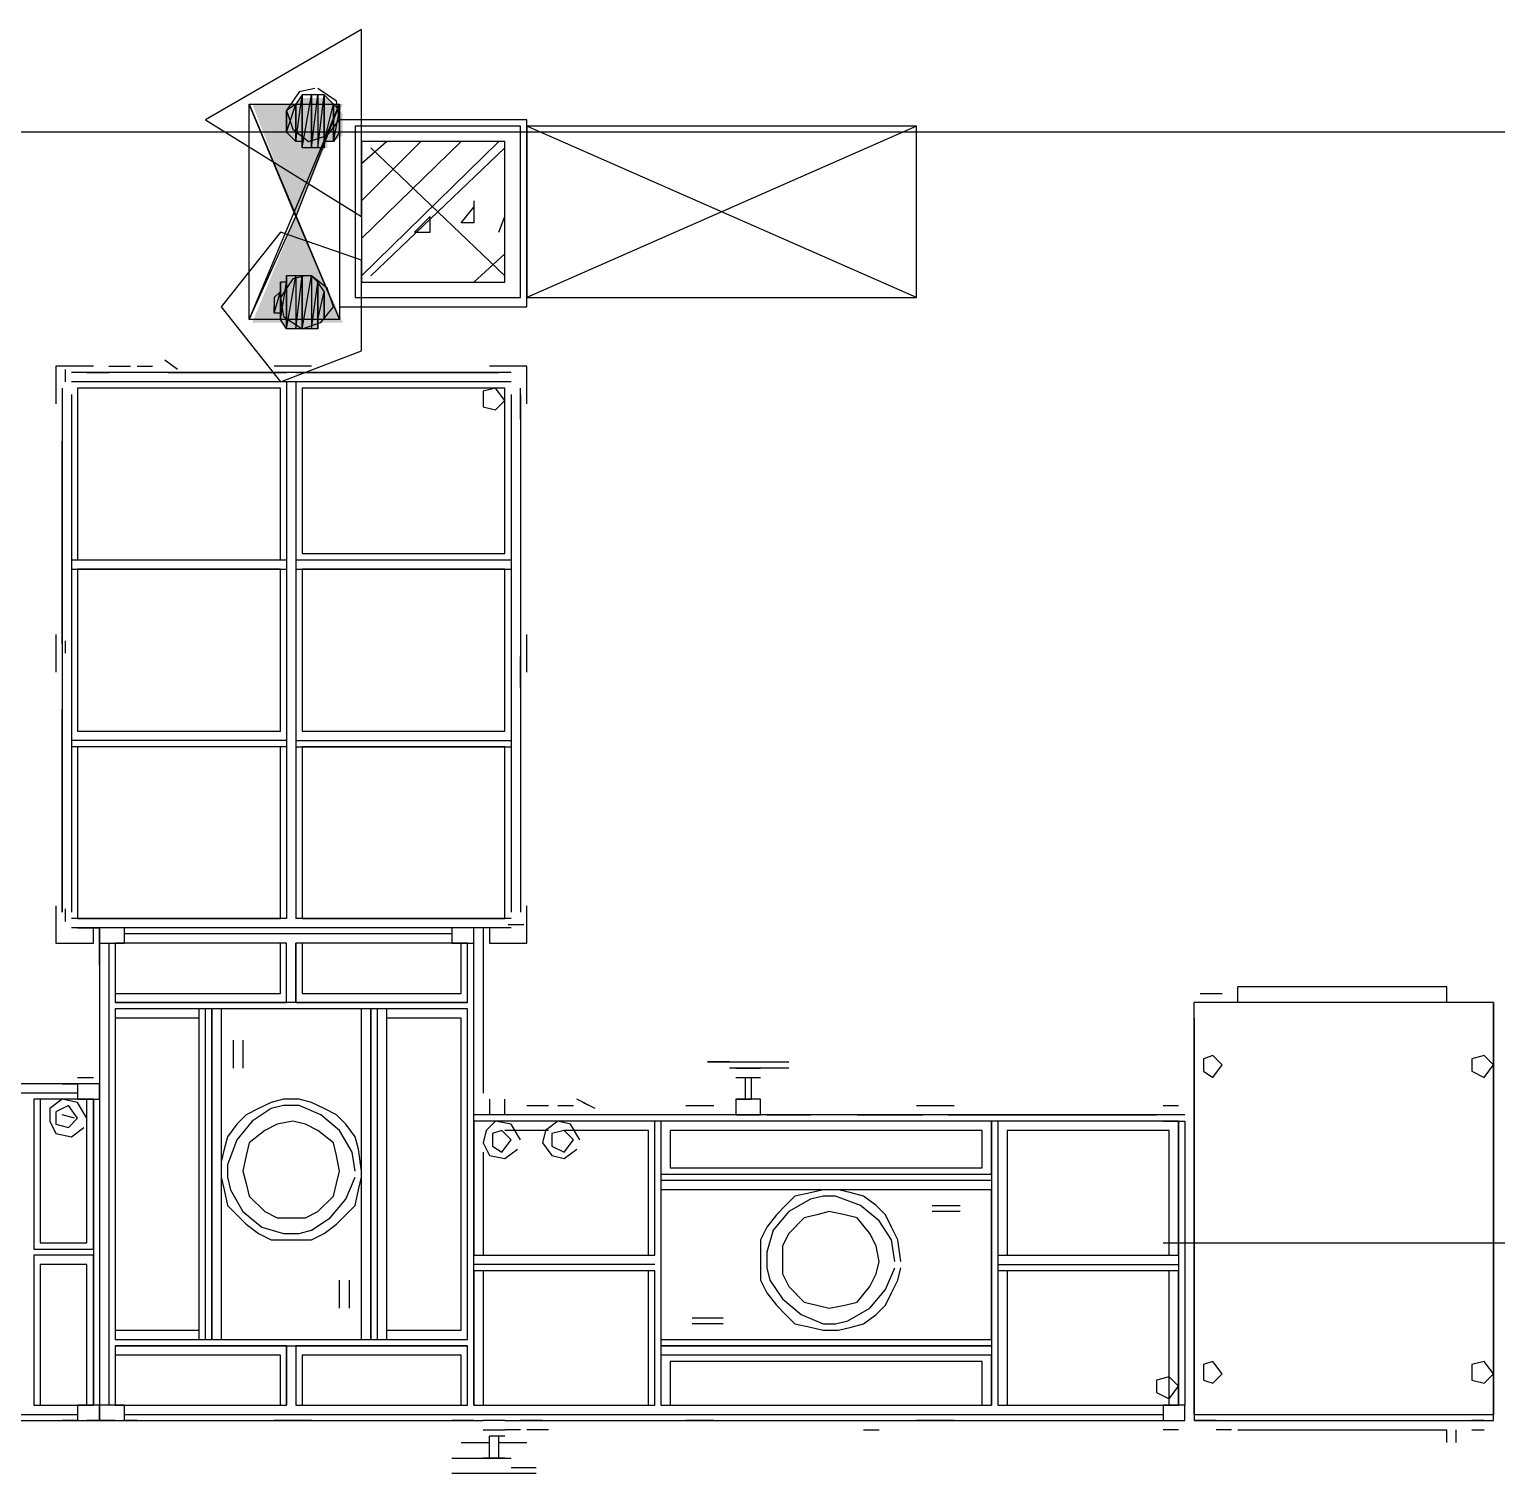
# Model space of a CAD drawing. Header units: millimetres. Extents: x 5 to 415, y 48 to 251.
# Drawn here: x 207.74 to 216.04, y 189.62 to 197.78 of the extents above; entities that cross this region are included whole.
import ezdxf

# ---------------------------------------------------------------- set-up
doc = ezdxf.new("R2010")
doc.units = ezdxf.units.MM
doc.layers.add('H', color=7, linetype='Continuous')
doc.layers.add('P', color=7, linetype='Continuous')

msp = doc.modelspace()

# ---------------------------------------------------------------- hatches: boundary and pattern name
at = {"layer": 'H', "linetype": 'Continuous'}
for points in [[(209.25, 196.727), (209.003, 197.362), (209.515, 197.362), (209.25, 196.727)], [(209.25, 197.15), (209.215, 197.185), (209.215, 197.309), (209.25, 197.362), (209.25, 197.15)], [(209.25, 197.15), (209.25, 197.362), (209.285, 197.397), (209.285, 197.15), (209.25, 197.15)], [(209.285, 197.115), (209.285, 197.397), (209.338, 197.397), (209.338, 197.115), (209.285, 197.115)], [(209.338, 197.115), (209.338, 197.397), (209.374, 197.397), (209.374, 197.115), (209.338, 197.115)], [(209.374, 197.115), (209.374, 197.397), (209.427, 197.397), (209.427, 197.115), (209.374, 197.115)], [(209.427, 197.15), (209.427, 197.397), (209.462, 197.362), (209.462, 197.15), (209.427, 197.15)], [(209.462, 197.15), (209.462, 197.362), (209.515, 197.309), (209.515, 197.185), (209.462, 197.15)], [(209.003, 196.127), (209.25, 196.727), (209.515, 196.127), (209.003, 196.127)], [(209.215, 196.092), (209.215, 196.391), (209.25, 196.391), (209.25, 196.092), (209.215, 196.092)], [(209.25, 196.092), (209.25, 196.391), (209.285, 196.391), (209.285, 196.092), (209.25, 196.092)], [(209.285, 196.092), (209.285, 196.391), (209.338, 196.391), (209.338, 196.092), (209.285, 196.092)], [(209.338, 196.092), (209.338, 196.391), (209.374, 196.338), (209.374, 196.092), (209.338, 196.092)], [(209.127, 196.18), (209.127, 196.25), (209.162, 196.303), (209.162, 196.18), (209.127, 196.18)], [(209.162, 196.127), (209.162, 196.338), (209.215, 196.338), (209.215, 196.092), (209.162, 196.127)], [(209.374, 196.127), (209.374, 196.338), (209.427, 196.303), (209.427, 196.127), (209.374, 196.127)]]:
    msp.add_hatch(color=256, dxfattribs=at).paths.add_polyline_path(points)

# ---------------------------------------------------------------- linework, layer by layer
at = {"layer": 'P'}
for points in [[(209.621, 197.785), (208.739, 197.273)], [(209.621, 196.727), (209.621, 197.785)], [(209.356, 197.45), (209.268, 197.432)], [(209.479, 197.379), (209.374, 197.45)], [(208.986, 197.362), (209.497, 197.362)], [(209.25, 196.727), (208.986, 197.362)], [(208.986, 196.144), (208.986, 197.362)], [(208.986, 197.362), (209.497, 197.362)], [(208.986, 196.144), (209.497, 197.362)], [(208.986, 197.362), (209.497, 196.144)], [(209.268, 197.432), (209.197, 197.326)], [(209.197, 197.203), (209.25, 197.362)], [(209.25, 197.362), (209.197, 197.326)], [(209.197, 197.203), (209.25, 197.362)], [(209.25, 197.15), (209.285, 197.414)], [(209.285, 197.414), (209.25, 197.362)], [(209.25, 197.15), (209.285, 197.414)], [(209.25, 197.362), (209.25, 197.15)], [(209.25, 197.362), (209.25, 197.15)], [(209.25, 197.15), (209.25, 197.362)], [(209.25, 197.362), (209.25, 197.362)], [(209.25, 197.15), (209.25, 197.362)], [(209.25, 197.362), (209.25, 197.362)], [(209.25, 197.362), (209.25, 197.15)], [(209.25, 197.362), (209.25, 197.15)], [(209.497, 197.362), (209.25, 196.727)], [(209.285, 197.414), (209.285, 197.15)], [(209.285, 197.414), (209.285, 197.15)], [(209.285, 197.115), (209.285, 197.414)], [(209.285, 197.15), (209.285, 197.414)], [(209.285, 197.414), (209.285, 197.414)], [(209.285, 197.414), (209.285, 197.15)], [(209.285, 197.414), (209.285, 197.115)], [(209.285, 197.115), (209.338, 197.414)], [(209.338, 197.414), (209.285, 197.414)], [(209.285, 197.115), (209.338, 197.414)], [(209.338, 197.414), (209.338, 197.115)], [(209.338, 197.414), (209.338, 197.115)], [(209.338, 197.115), (209.338, 197.414)], [(209.338, 197.414), (209.338, 197.414)], [(209.338, 197.115), (209.338, 197.414)], [(209.338, 197.414), (209.338, 197.414)], [(209.338, 197.414), (209.338, 197.115)], [(209.338, 197.414), (209.338, 197.115)], [(209.338, 197.115), (209.374, 197.414)], [(209.374, 197.414), (209.338, 197.414)], [(209.338, 197.115), (209.374, 197.414)], [(209.374, 197.414), (209.374, 197.115)], [(209.374, 197.414), (209.374, 197.115)], [(209.374, 197.115), (209.409, 197.414)], [(209.409, 197.414), (209.374, 197.414)], [(209.374, 197.115), (209.409, 197.414)], [(209.409, 197.414), (209.409, 197.115)], [(209.409, 197.414), (209.409, 197.115)], [(209.409, 197.15), (209.409, 197.414)], [(209.409, 197.115), (209.409, 197.414)], [(209.409, 197.414), (209.409, 197.414)], [(209.409, 197.414), (209.409, 197.115)], [(209.409, 197.414), (209.409, 197.15)], [(209.462, 197.362), (209.409, 197.414)], [(209.409, 197.15), (209.462, 197.362)], [(209.409, 197.15), (209.462, 197.362)], [(209.462, 197.362), (209.462, 197.15)], [(209.462, 197.362), (209.462, 197.15)], [(209.462, 197.15), (209.462, 197.362)], [(209.462, 197.362), (209.462, 197.362)], [(209.462, 197.15), (209.462, 197.362)], [(209.462, 197.362), (209.462, 197.362)], [(209.462, 197.362), (209.462, 197.15)], [(209.462, 197.362), (209.462, 197.15)], [(209.497, 197.326), (209.462, 197.362)], [(209.497, 197.273), (209.479, 197.379)], [(209.497, 197.362), (209.497, 196.144)], [(208.739, 197.273), (209.621, 196.727)], [(209.197, 197.326), (209.233, 197.22)], [(209.197, 197.326), (209.197, 197.238)], [(209.197, 197.238), (209.197, 197.326)], [(209.197, 197.326), (209.197, 197.238)], [(209.197, 197.273), (209.197, 197.326)], [(209.197, 197.326), (209.197, 197.238)], [(209.197, 197.238), (209.197, 197.326)], [(209.197, 197.326), (209.197, 197.326)], [(209.197, 197.238), (209.197, 197.326)], [(209.197, 197.326), (209.197, 197.203)], [(209.197, 197.326), (209.197, 197.203)], [(209.197, 197.238), (209.197, 197.273)], [(209.427, 197.185), (209.497, 197.273)], [(209.462, 197.15), (209.497, 197.326)], [(209.462, 197.15), (209.497, 197.326)], [(209.497, 197.326), (209.497, 197.203)], [(209.497, 197.326), (209.497, 197.203)], [(209.497, 197.238), (209.497, 197.326)], [(209.497, 197.203), (209.497, 197.326)], [(209.497, 197.326), (209.497, 197.326)], [(209.497, 197.326), (209.497, 197.203)], [(209.497, 197.273), (209.497, 197.326)], [(209.497, 197.326), (209.497, 197.273)], [(209.497, 197.273), (209.497, 196.215)], [(210.555, 197.273), (209.497, 197.273)], [(209.497, 197.273), (209.497, 197.238)], [(209.497, 197.238), (209.497, 197.273)], [(210.555, 196.215), (210.555, 197.273)], [(286.597, 197.203), (64.682, 197.203)], [(209.197, 197.203), (209.197, 197.238)], [(209.25, 197.15), (209.197, 197.203)], [(209.233, 197.22), (209.321, 197.15)], [(209.321, 197.15), (209.427, 197.185)], [(209.497, 197.203), (209.462, 197.15)], [(209.497, 197.203), (209.497, 197.238)], [(209.585, 197.238), (209.585, 196.268)], [(210.52, 197.238), (209.585, 197.238)], [(210.52, 196.268), (210.52, 197.238)], [(210.555, 197.238), (210.555, 196.268)], [(212.76, 197.238), (210.555, 197.238)], [(212.76, 197.238), (210.555, 196.268)], [(212.76, 196.268), (210.555, 197.238)], [(212.76, 196.268), (212.76, 197.238)], [(209.285, 197.15), (209.25, 197.15)], [(209.285, 197.15), (209.285, 197.115)], [(209.338, 197.115), (209.285, 197.115)], [(209.374, 197.115), (209.338, 197.115)], [(209.409, 197.115), (209.374, 197.115)], [(209.409, 197.115), (209.409, 197.15)], [(209.462, 197.15), (209.409, 197.15)], [(209.621, 197.026), (209.762, 197.15)], [(209.621, 196.815), (209.956, 197.15)], [(209.621, 196.603), (210.185, 197.15)], [(209.621, 196.391), (210.397, 197.15)], [(209.621, 197.15), (209.621, 196.356)], [(210.432, 197.15), (209.621, 197.15)], [(210.432, 196.391), (209.673, 197.115)], [(209.673, 196.391), (210.432, 197.115)], [(210.432, 196.356), (210.432, 197.15)], [(210.185, 196.691), (210.256, 196.779)], [(210.256, 196.815), (210.256, 196.691)], [(208.986, 196.144), (209.25, 196.727)], [(209.25, 196.727), (209.497, 196.144)], [(210.009, 196.727), (209.92, 196.638)], [(210.009, 196.638), (210.009, 196.727)], [(210.256, 196.691), (210.185, 196.691)], [(210.397, 196.638), (210.432, 196.727)], [(209.162, 196.638), (208.827, 196.215)], [(209.621, 196.48), (209.162, 196.638)], [(209.92, 196.638), (210.009, 196.638)], [(209.621, 195.968), (209.621, 196.48)], [(210.256, 196.356), (210.432, 196.515)], [(209.233, 196.374), (209.162, 196.268)], [(209.162, 196.356), (209.162, 196.144)], [(209.162, 196.144), (209.162, 196.356)], [(209.162, 196.356), (209.162, 196.144)], [(209.162, 196.303), (209.162, 196.356)], [(209.162, 196.356), (209.162, 196.144)], [(209.162, 196.144), (209.197, 196.356)], [(209.197, 196.356), (209.162, 196.356)], [(209.162, 196.144), (209.197, 196.356)], [(209.197, 196.391), (209.197, 196.092)], [(209.197, 196.092), (209.197, 196.391)], [(209.197, 196.391), (209.197, 196.092)], [(209.197, 196.356), (209.197, 196.391)], [(209.197, 196.391), (209.197, 196.092)], [(209.197, 196.092), (209.25, 196.391)], [(209.25, 196.391), (209.197, 196.391)], [(209.197, 196.092), (209.25, 196.391)], [(209.197, 196.356), (209.197, 196.092)], [(209.197, 196.092), (209.197, 196.356)], [(209.303, 196.391), (209.233, 196.374)], [(209.25, 196.391), (209.25, 196.092)], [(209.25, 196.391), (209.25, 196.092)], [(209.25, 196.092), (209.285, 196.391)], [(209.285, 196.391), (209.25, 196.391)], [(209.25, 196.092), (209.285, 196.391)], [(209.285, 196.391), (209.285, 196.092)], [(209.285, 196.391), (209.285, 196.092)], [(209.285, 196.092), (209.285, 196.391)], [(209.285, 196.391), (209.285, 196.391)], [(209.285, 196.092), (209.285, 196.391)], [(209.285, 196.391), (209.285, 196.391)], [(209.285, 196.391), (209.285, 196.092)], [(209.285, 196.391), (209.285, 196.092)], [(209.285, 196.092), (209.338, 196.391)], [(209.338, 196.391), (209.285, 196.391)], [(209.285, 196.092), (209.338, 196.391)], [(209.427, 196.321), (209.338, 196.391)], [(209.338, 196.391), (209.338, 196.092)], [(209.338, 196.391), (209.338, 196.092)], [(209.374, 196.356), (209.338, 196.391)], [(209.338, 196.092), (209.374, 196.356)], [(209.338, 196.092), (209.374, 196.356)], [(209.374, 196.356), (209.374, 196.092)], [(209.374, 196.356), (209.374, 196.092)], [(209.374, 196.144), (209.374, 196.356)], [(209.374, 196.092), (209.374, 196.356)], [(209.374, 196.356), (209.374, 196.356)], [(209.374, 196.356), (209.374, 196.092)], [(209.374, 196.356), (209.374, 196.144)], [(209.409, 196.303), (209.374, 196.356)], [(209.621, 196.356), (210.432, 196.356)], [(209.127, 196.18), (209.162, 196.303)], [(209.162, 196.303), (209.127, 196.268)], [(209.127, 196.18), (209.162, 196.303)], [(209.162, 196.303), (209.162, 196.18)], [(209.162, 196.303), (209.162, 196.18)], [(209.162, 196.144), (209.162, 196.303)], [(209.162, 196.18), (209.162, 196.303)], [(209.162, 196.303), (209.162, 196.303)], [(209.162, 196.303), (209.162, 196.18)], [(209.162, 196.144), (209.162, 196.303)], [(209.374, 196.144), (209.409, 196.303)], [(209.374, 196.144), (209.409, 196.303)], [(209.409, 196.303), (209.409, 196.144)], [(209.409, 196.303), (209.409, 196.144)], [(209.409, 196.18), (209.409, 196.303)], [(209.409, 196.144), (209.409, 196.303)], [(209.409, 196.303), (209.409, 196.303)], [(209.409, 196.303), (209.409, 196.144)], [(209.409, 196.18), (209.409, 196.303)], [(209.409, 196.303), (209.409, 196.268)], [(209.462, 196.215), (209.427, 196.321)], [(208.827, 196.215), (209.162, 195.792)], [(209.127, 196.268), (209.127, 196.268)], [(209.127, 196.268), (209.127, 196.268)], [(209.127, 196.268), (209.127, 196.18)], [(209.127, 196.215), (209.127, 196.18)], [(209.127, 196.18), (209.127, 196.215)], [(209.162, 196.268), (209.18, 196.162)], [(209.391, 196.127), (209.462, 196.215)], [(209.409, 196.268), (209.409, 196.18)], [(209.409, 196.18), (209.409, 196.268)], [(209.409, 196.268), (209.409, 196.18)], [(209.409, 196.268), (209.409, 196.18)], [(209.409, 196.18), (209.409, 196.268)], [(209.409, 196.268), (209.409, 196.268)], [(209.409, 196.18), (209.409, 196.268)], [(209.409, 196.268), (209.409, 196.215)], [(209.409, 196.215), (209.409, 196.18)], [(209.497, 196.215), (210.555, 196.215)], [(209.585, 196.268), (210.52, 196.268)], [(210.555, 196.268), (212.76, 196.268)], [(209.497, 196.144), (208.986, 196.144)], [(209.497, 196.144), (208.986, 196.144)], [(209.162, 196.18), (209.127, 196.18)], [(209.162, 196.18), (209.162, 196.144)], [(209.197, 196.092), (209.162, 196.144)], [(209.18, 196.162), (209.285, 196.092)], [(209.285, 196.092), (209.391, 196.127)], [(209.374, 196.092), (209.374, 196.144)], [(209.409, 196.144), (209.374, 196.144)], [(209.409, 196.144), (209.409, 196.18)], [(209.25, 196.092), (209.197, 196.092)], [(209.285, 196.092), (209.25, 196.092)], [(209.338, 196.092), (209.285, 196.092)], [(209.374, 196.092), (209.338, 196.092)], [(209.162, 195.792), (209.621, 195.968)], [(207.892, 195.88), (207.892, 195.668)], [(208.104, 195.88), (207.892, 195.88)], [(207.945, 195.862), (207.945, 195.792)], [(208.192, 195.88), (208.315, 195.88)], [(208.351, 195.88), (208.439, 195.88)], [(208.58, 195.862), (208.509, 195.915)], [(208.58, 195.862), (208.509, 195.915)], [(209.338, 195.88), (209.127, 195.88)], [(209.268, 195.88), (209.18, 195.88)], [(210.555, 195.88), (210.344, 195.88)], [(210.555, 195.668), (210.555, 195.88)], [(210.467, 195.845), (207.98, 195.845)], [(209.197, 195.792), (207.98, 195.792)], [(210.467, 195.792), (207.98, 195.792)], [(210.467, 195.792), (207.98, 195.792)], [(210.467, 195.792), (207.98, 195.792)], [(210.467, 195.792), (207.98, 195.792)], [(210.467, 195.792), (207.98, 195.792)], [(210.467, 195.792), (207.98, 195.792)], [(210.467, 195.792), (207.98, 195.792)], [(208.068, 195.845), (208.192, 195.845)], [(208.527, 195.845), (209.197, 195.845)], [(209.197, 195.792), (209.197, 192.758)], [(209.197, 195.792), (209.197, 192.758)], [(209.197, 195.792), (209.197, 192.758)], [(209.197, 195.792), (209.197, 192.758)], [(209.197, 195.792), (209.197, 192.758)], [(209.197, 195.792), (209.197, 194.786)], [(209.25, 195.845), (210.397, 195.845)], [(210.467, 195.792), (209.25, 195.792)], [(209.25, 195.792), (209.25, 194.786)], [(209.25, 195.792), (209.25, 192.758)], [(209.25, 195.792), (209.25, 192.758)], [(207.927, 195.756), (207.927, 195.58)], [(207.927, 195.721), (207.927, 192.793)], [(207.98, 195.721), (207.98, 194.786)], [(207.98, 195.721), (207.98, 192.793)], [(207.98, 195.721), (207.98, 192.793)], [(207.98, 195.721), (207.98, 192.793)], [(207.98, 195.721), (207.98, 192.793)], [(207.98, 195.721), (207.98, 192.793)], [(207.98, 195.721), (207.98, 192.793)], [(207.98, 195.721), (207.98, 192.793)], [(209.162, 195.756), (208.015, 195.756)], [(208.015, 195.756), (208.015, 194.786)], [(209.162, 194.786), (209.162, 195.756)], [(210.432, 195.756), (209.285, 195.756)], [(209.285, 195.756), (209.285, 194.822)], [(210.379, 195.756), (210.308, 195.739)], [(210.379, 195.756), (210.308, 195.739)], [(210.379, 195.756), (210.308, 195.739)], [(210.379, 195.756), (210.308, 195.739)], [(210.308, 195.739), (210.308, 195.651)], [(210.308, 195.739), (210.308, 195.651)], [(210.308, 195.739), (210.308, 195.651)], [(210.308, 195.739), (210.308, 195.651)], [(210.432, 195.686), (210.379, 195.756)], [(210.432, 195.686), (210.379, 195.756)], [(210.432, 195.686), (210.379, 195.756)], [(210.432, 195.686), (210.379, 195.756)], [(210.432, 194.822), (210.432, 195.756)], [(210.467, 195.721), (210.467, 192.793)], [(210.467, 195.721), (210.467, 192.793)], [(210.467, 195.721), (210.467, 192.793)], [(210.467, 195.721), (210.467, 192.793)], [(210.467, 195.721), (210.467, 192.793)], [(210.467, 195.721), (210.467, 192.793)], [(210.467, 195.721), (210.467, 192.793)], [(210.467, 195.721), (210.467, 194.786)], [(210.52, 195.58), (210.52, 195.756)], [(210.52, 195.721), (210.52, 192.793)], [(210.308, 195.651), (210.379, 195.633)], [(210.308, 195.651), (210.379, 195.633)], [(210.308, 195.651), (210.379, 195.633)], [(210.308, 195.651), (210.379, 195.633)], [(210.379, 195.633), (210.432, 195.686)], [(210.379, 195.633), (210.432, 195.686)], [(210.379, 195.633), (210.432, 195.686)], [(210.379, 195.633), (210.432, 195.686)], [(207.927, 194.31), (207.927, 195.457)], [(210.52, 195.457), (210.52, 194.31)], [(207.98, 194.786), (209.197, 194.786)], [(207.98, 194.786), (209.197, 194.786)], [(207.98, 194.786), (209.197, 194.786)], [(207.98, 194.786), (209.197, 194.786)], [(207.98, 194.786), (209.197, 194.786)], [(207.98, 194.786), (209.197, 194.786)], [(207.98, 194.786), (209.197, 194.786)], [(207.98, 194.786), (209.197, 194.786)], [(208.015, 194.786), (209.162, 194.786)], [(209.25, 194.786), (210.467, 194.786)], [(209.25, 194.786), (210.467, 194.786)], [(209.25, 194.786), (210.467, 194.786)], [(209.25, 194.786), (210.467, 194.786)], [(209.25, 194.786), (210.467, 194.786)], [(209.25, 194.786), (210.467, 194.786)], [(209.25, 194.786), (210.467, 194.786)], [(209.25, 194.786), (210.467, 194.786)], [(209.25, 194.786), (210.467, 194.786)], [(209.285, 194.822), (210.432, 194.822)], [(207.98, 194.733), (207.98, 193.763)], [(207.98, 194.733), (209.197, 194.733)], [(209.162, 194.733), (208.015, 194.733)], [(208.015, 194.733), (208.015, 193.816)], [(209.162, 193.816), (209.162, 194.733)], [(209.197, 194.733), (209.197, 193.763)], [(209.25, 194.733), (210.467, 194.733)], [(209.25, 194.733), (209.25, 193.763)], [(210.432, 194.733), (209.285, 194.733)], [(209.285, 194.733), (209.285, 193.816)], [(210.432, 193.816), (210.432, 194.733)], [(210.467, 194.733), (210.467, 193.763)], [(207.892, 194.363), (207.892, 194.151)], [(210.555, 194.151), (210.555, 194.363)], [(207.945, 194.328), (207.945, 194.257)], [(207.927, 194.239), (207.927, 194.063)], [(210.52, 194.063), (210.52, 194.239)], [(207.927, 192.793), (207.927, 193.94)], [(210.52, 193.94), (210.52, 192.793)], [(208.015, 193.816), (209.162, 193.816)], [(209.285, 193.816), (210.432, 193.816)], [(209.197, 193.763), (207.98, 193.763)], [(209.197, 193.763), (207.98, 193.763)], [(209.197, 193.763), (207.98, 193.763)], [(209.197, 193.763), (207.98, 193.763)], [(209.197, 193.763), (207.98, 193.763)], [(209.197, 193.763), (207.98, 193.763)], [(207.98, 193.728), (207.98, 192.793)], [(209.197, 193.728), (207.98, 193.728)], [(209.197, 193.728), (207.98, 193.728)], [(209.197, 193.728), (207.98, 193.728)], [(209.162, 193.728), (208.015, 193.728)], [(208.015, 193.728), (208.015, 192.758)], [(209.162, 192.758), (209.162, 193.728)], [(209.197, 193.728), (209.197, 192.758)], [(209.25, 193.763), (210.467, 193.763)], [(209.25, 193.763), (210.467, 193.763)], [(209.25, 193.763), (210.467, 193.763)], [(209.25, 193.763), (210.467, 193.763)], [(209.25, 193.763), (210.467, 193.763)], [(209.25, 193.763), (210.467, 193.763)], [(209.25, 193.728), (210.467, 193.728)], [(209.25, 193.728), (210.467, 193.728)], [(209.25, 193.728), (210.467, 193.728)], [(209.25, 193.728), (209.25, 192.758)], [(210.432, 193.728), (209.285, 193.728)], [(209.285, 193.728), (209.285, 192.758)], [(210.432, 192.758), (210.432, 193.728)], [(210.467, 193.728), (210.467, 192.793)], [(207.892, 192.828), (207.892, 192.617)], [(207.945, 192.811), (207.945, 192.74)], [(210.555, 192.617), (210.555, 192.828)], [(209.197, 192.758), (207.98, 192.758)], [(208.139, 192.705), (207.98, 192.705)], [(210.467, 192.705), (207.98, 192.705)], [(210.467, 192.705), (207.98, 192.705)], [(210.467, 192.705), (207.98, 192.705)], [(210.467, 192.705), (207.98, 192.705)], [(210.467, 192.705), (207.98, 192.705)], [(210.467, 192.705), (207.98, 192.705)], [(210.467, 192.705), (207.98, 192.705)], [(208.015, 192.758), (209.162, 192.758)], [(208.015, 192.705), (208.139, 192.705)], [(208.104, 192.617), (208.104, 192.705)], [(208.139, 192.493), (208.139, 192.705)], [(208.28, 192.705), (208.139, 192.705)], [(208.139, 192.705), (208.139, 192.617)], [(208.28, 192.617), (208.28, 192.705)], [(210.132, 192.705), (208.28, 192.705)], [(210.132, 192.705), (208.28, 192.705)], [(210.467, 192.758), (209.25, 192.758)], [(209.285, 192.758), (210.432, 192.758)], [(210.256, 192.705), (210.132, 192.705)], [(210.132, 192.705), (210.132, 192.617)], [(210.256, 192.617), (210.256, 192.705)], [(210.467, 192.705), (210.256, 192.705)], [(210.432, 192.705), (210.256, 192.705)], [(210.308, 192.705), (210.308, 192.493)], [(210.344, 192.705), (210.344, 192.617)], [(210.45, 192.723), (210.538, 192.723)], [(210.132, 192.67), (208.28, 192.67)], [(210.132, 192.67), (208.28, 192.67)], [(210.132, 192.67), (208.28, 192.67)], [(210.132, 192.67), (208.28, 192.67)], [(210.132, 192.67), (208.28, 192.67)], [(207.892, 192.617), (208.104, 192.617)], [(208.139, 192.617), (208.28, 192.617)], [(208.139, 192.617), (208.139, 190.006)], [(208.192, 192.617), (208.192, 190.006)], [(208.192, 192.617), (208.192, 190.006)], [(208.192, 192.617), (208.192, 190.006)], [(208.192, 192.617), (208.192, 190.006)], [(208.192, 192.617), (208.192, 190.006)], [(209.197, 192.617), (208.227, 192.617)], [(208.227, 192.617), (208.227, 192.282)], [(209.162, 192.617), (208.227, 192.617)], [(208.227, 192.617), (208.227, 192.334)], [(209.162, 192.334), (209.162, 192.617)], [(209.197, 192.282), (209.197, 192.617)], [(209.197, 192.282), (209.197, 192.617)], [(209.197, 192.282), (209.197, 192.617)], [(209.197, 192.282), (209.197, 192.617)], [(209.197, 192.282), (209.197, 192.617)], [(209.25, 192.282), (209.25, 192.617)], [(210.22, 192.617), (209.25, 192.617)], [(209.25, 192.617), (209.25, 192.282)], [(210.185, 192.617), (209.285, 192.617)], [(209.285, 192.617), (209.285, 192.334)], [(210.132, 192.617), (210.256, 192.617)], [(210.185, 192.334), (210.185, 192.617)], [(210.22, 192.282), (210.22, 192.617)], [(210.256, 190.006), (210.256, 192.617)], [(210.256, 190.006), (210.256, 192.617)], [(210.256, 190.006), (210.256, 192.617)], [(210.256, 190.006), (210.256, 192.617)], [(210.256, 190.006), (210.256, 192.617)], [(210.256, 191.647), (210.256, 192.617)], [(210.308, 192.546), (210.308, 191.77)], [(210.344, 192.617), (210.555, 192.617)], [(208.227, 192.334), (209.162, 192.334)], [(209.285, 192.334), (210.185, 192.334)], [(214.365, 192.334), (214.489, 192.334)], [(215.759, 192.37), (214.577, 192.37)], [(215.759, 192.37), (214.577, 192.37)], [(214.577, 192.282), (214.577, 192.37)], [(215.759, 192.282), (215.759, 192.37)], [(210.22, 192.282), (208.227, 192.282)], [(208.227, 192.282), (209.197, 192.282)], [(208.703, 192.246), (208.227, 192.246)], [(208.227, 192.246), (208.227, 190.377)], [(210.22, 192.246), (208.227, 192.246)], [(210.22, 192.246), (208.227, 192.246)], [(210.22, 192.246), (208.227, 192.246)], [(210.22, 192.246), (208.227, 192.246)], [(208.703, 190.377), (208.703, 192.246)], [(208.739, 190.377), (208.739, 192.246)], [(208.739, 190.377), (208.739, 192.246)], [(208.739, 190.377), (208.739, 192.246)], [(208.739, 190.377), (208.739, 192.246)], [(208.739, 190.377), (208.739, 192.246)], [(208.774, 190.377), (208.774, 192.246)], [(209.673, 192.246), (208.774, 192.246)], [(208.774, 192.246), (208.774, 190.377)], [(208.827, 192.246), (208.827, 190.377)], [(209.621, 192.246), (208.827, 192.246)], [(209.25, 192.282), (210.22, 192.282)], [(209.621, 190.377), (209.621, 192.246)], [(209.673, 192.246), (209.673, 190.377)], [(209.673, 190.377), (209.673, 192.246)], [(209.709, 192.246), (209.709, 190.377)], [(209.709, 192.246), (209.709, 190.377)], [(209.709, 192.246), (209.709, 190.377)], [(209.709, 192.246), (209.709, 190.377)], [(209.709, 192.246), (209.709, 190.377)], [(210.22, 192.246), (209.762, 192.246)], [(209.762, 192.246), (209.762, 190.377)], [(210.22, 190.377), (210.22, 192.246)], [(214.542, 192.282), (214.33, 192.282)], [(216.023, 192.282), (214.33, 192.282)], [(214.33, 189.953), (214.33, 192.282)], [(215.812, 192.282), (214.542, 192.282)], [(215.812, 192.282), (214.542, 192.282)], [(215.759, 192.282), (214.577, 192.282)], [(216.023, 192.282), (215.812, 192.282)], [(216.023, 189.918), (216.023, 192.282)], [(216.023, 189.918), (216.023, 192.282)], [(216.023, 192.282), (216.023, 189.953)], [(208.227, 192.193), (208.227, 190.429)], [(208.703, 192.193), (208.227, 192.193)], [(208.703, 190.429), (208.703, 192.193)], [(209.762, 192.193), (209.762, 190.429)], [(210.185, 192.193), (209.762, 192.193)], [(210.185, 190.429), (210.185, 192.193)], [(214.33, 192.193), (214.33, 189.918)], [(208.897, 191.911), (208.897, 192.07)], [(208.95, 192.07), (208.95, 191.911)], [(214.436, 191.982), (214.383, 191.964)], [(214.383, 191.964), (214.383, 191.893)], [(214.489, 191.929), (214.436, 191.982)], [(215.971, 191.982), (215.9, 191.964)], [(215.9, 191.964), (215.9, 191.893)], [(216.023, 191.929), (215.971, 191.982)], [(211.578, 191.946), (212.037, 191.946)], [(211.702, 191.946), (211.578, 191.946)], [(212.037, 191.911), (211.702, 191.911)], [(211.737, 191.911), (211.878, 191.911)], [(214.383, 191.893), (214.436, 191.858)], [(214.436, 191.858), (214.489, 191.929)], [(215.9, 191.893), (215.971, 191.858)], [(215.971, 191.858), (216.023, 191.929)], [(208.015, 191.823), (206.834, 191.823)], [(207.927, 191.823), (208.015, 191.823)], [(208.015, 191.858), (208.104, 191.858)], [(208.139, 191.823), (208.015, 191.823)], [(208.015, 191.823), (208.015, 191.735)], [(208.139, 191.735), (208.139, 191.823)], [(211.737, 191.858), (211.878, 191.858)], [(211.79, 191.858), (211.79, 191.735)], [(211.825, 191.858), (211.825, 191.735)], [(208.015, 191.77), (206.41, 191.77)], [(208.015, 191.77), (206.41, 191.77)], [(208.015, 191.77), (206.41, 191.77)], [(208.015, 191.77), (206.41, 191.77)], [(208.015, 191.77), (206.41, 191.77)], [(208.104, 191.735), (207.768, 191.735)], [(207.768, 191.735), (207.768, 190.888)], [(207.892, 191.735), (207.804, 191.735)], [(207.804, 191.735), (207.804, 190.923)], [(207.927, 191.735), (207.857, 191.682)], [(208.015, 191.717), (207.927, 191.735)], [(208.068, 191.735), (207.98, 191.735)], [(208.015, 191.735), (208.139, 191.735)], [(208.068, 191.629), (208.015, 191.717)], [(208.068, 190.923), (208.068, 191.735)], [(208.104, 191.735), (208.104, 190.006)], [(208.104, 191.735), (208.104, 190.006)], [(208.104, 191.735), (208.104, 190.006)], [(208.104, 191.735), (208.104, 190.006)], [(208.104, 191.735), (208.104, 190.006)], [(208.104, 190.888), (208.104, 191.735)], [(208.139, 191.735), (208.139, 190.006)], [(209.109, 191.717), (209.038, 191.682)], [(209.18, 191.735), (209.109, 191.717)], [(209.268, 191.735), (209.18, 191.735)], [(209.338, 191.717), (209.268, 191.735)], [(209.409, 191.682), (209.338, 191.717)], [(210.344, 191.735), (210.344, 191.647)], [(210.432, 191.647), (210.432, 191.735)], [(210.943, 191.682), (210.838, 191.735)], [(210.943, 191.682), (210.873, 191.717)], [(211.878, 191.735), (211.737, 191.735)], [(211.737, 191.735), (211.737, 191.647)], [(211.878, 191.735), (211.737, 191.735)], [(211.737, 191.735), (211.825, 191.735)], [(211.737, 191.735), (211.825, 191.735)], [(211.878, 191.647), (211.878, 191.735)], [(207.857, 191.682), (207.857, 191.611)], [(207.963, 191.699), (207.892, 191.664)], [(207.892, 191.664), (207.892, 191.594)], [(207.998, 191.629), (207.927, 191.647)], [(208.015, 191.629), (207.963, 191.699)], [(207.963, 191.576), (208.015, 191.629)], [(208.968, 191.647), (208.915, 191.594)], [(209.038, 191.682), (208.968, 191.647)], [(209.109, 191.682), (209.003, 191.611)], [(209.109, 191.682), (209.003, 191.611)], [(209.18, 191.699), (209.109, 191.682)], [(209.18, 191.699), (209.109, 191.682)], [(209.268, 191.699), (209.18, 191.699)], [(209.268, 191.699), (209.18, 191.699)], [(209.391, 191.647), (209.268, 191.699)], [(209.391, 191.647), (209.268, 191.699)], [(209.497, 191.558), (209.391, 191.647)], [(209.497, 191.558), (209.391, 191.647)], [(209.479, 191.647), (209.409, 191.682)], [(209.532, 191.594), (209.479, 191.647)], [(214.154, 191.647), (210.256, 191.647)], [(211.737, 191.647), (210.256, 191.647)], [(210.555, 191.647), (210.467, 191.647)], [(210.555, 191.699), (210.679, 191.699)], [(210.732, 191.699), (210.82, 191.699)], [(211.455, 191.647), (210.891, 191.647)], [(211.455, 191.699), (211.614, 191.699)], [(211.737, 191.647), (211.878, 191.647)], [(214.154, 191.647), (211.878, 191.647)], [(211.914, 191.647), (212.161, 191.647)], [(212.425, 191.647), (212.796, 191.647)], [(212.76, 191.699), (212.972, 191.699)], [(212.937, 191.647), (214.118, 191.647)], [(214.154, 191.699), (214.242, 191.699)], [(214.277, 191.647), (214.154, 191.647)], [(214.33, 191.699), (214.33, 191.488)], [(207.857, 191.611), (207.892, 191.541)], [(207.892, 191.594), (207.963, 191.576)], [(207.892, 191.541), (207.98, 191.523)], [(207.98, 191.523), (208.051, 191.576)], [(208.915, 191.594), (208.862, 191.523)], [(209.003, 191.611), (208.915, 191.505)], [(209.003, 191.611), (208.915, 191.505)], [(209.074, 191.558), (208.986, 191.488)], [(209.144, 191.594), (209.074, 191.558)], [(209.233, 191.611), (209.144, 191.594)], [(209.303, 191.594), (209.233, 191.611)], [(209.374, 191.558), (209.303, 191.594)], [(209.462, 191.488), (209.374, 191.558)], [(209.568, 191.435), (209.497, 191.558)], [(209.568, 191.435), (209.497, 191.558)], [(209.585, 191.523), (209.532, 191.594)], [(214.154, 191.611), (210.256, 191.611)], [(214.154, 191.611), (210.256, 191.611)], [(214.154, 191.611), (210.256, 191.611)], [(214.154, 191.611), (210.256, 191.611)], [(211.279, 191.611), (210.256, 191.611)], [(210.256, 191.611), (210.256, 190.853)], [(210.326, 191.558), (210.308, 191.488)], [(210.379, 191.611), (210.326, 191.558)], [(210.414, 191.558), (210.361, 191.541)], [(210.361, 191.541), (210.361, 191.47)], [(210.467, 191.594), (210.379, 191.611)], [(210.467, 191.505), (210.414, 191.558)], [(210.679, 191.558), (210.432, 191.558)], [(210.52, 191.505), (210.467, 191.594)], [(210.661, 191.558), (210.644, 191.488)], [(210.732, 191.611), (210.661, 191.558)], [(210.767, 191.558), (210.697, 191.541)], [(210.697, 191.541), (210.697, 191.47)], [(210.802, 191.594), (210.732, 191.611)], [(211.243, 191.558), (210.767, 191.558)], [(210.82, 191.505), (210.767, 191.558)], [(210.855, 191.505), (210.802, 191.594)], [(211.243, 190.853), (211.243, 191.558)], [(211.279, 190.853), (211.279, 191.611)], [(211.314, 191.611), (211.314, 190.006)], [(211.314, 191.611), (211.314, 190.006)], [(211.314, 191.611), (211.314, 190.006)], [(211.314, 191.611), (211.314, 190.006)], [(211.314, 191.611), (211.314, 190.006)], [(213.184, 191.611), (211.314, 191.611)], [(211.314, 191.611), (211.314, 191.311)], [(213.131, 191.558), (211.367, 191.558)], [(211.367, 191.558), (211.367, 191.347)], [(213.131, 191.347), (213.131, 191.558)], [(213.184, 191.611), (213.184, 190.006)], [(213.184, 191.611), (213.184, 190.006)], [(213.184, 191.611), (213.184, 190.006)], [(213.184, 191.611), (213.184, 190.006)], [(213.184, 191.311), (213.184, 191.611)], [(213.219, 191.611), (213.219, 190.006)], [(213.219, 191.611), (213.219, 190.853)], [(214.242, 191.611), (213.219, 191.611)], [(214.189, 191.558), (213.272, 191.558)], [(213.272, 191.558), (213.272, 190.853)], [(214.154, 191.611), (214.277, 191.611)], [(214.189, 190.853), (214.189, 191.558)], [(214.242, 191.611), (214.242, 190.006)], [(214.242, 191.611), (214.242, 190.006)], [(214.242, 191.611), (214.242, 190.006)], [(214.242, 191.611), (214.242, 190.006)], [(214.242, 190.853), (214.242, 191.611)], [(214.277, 191.611), (214.277, 190.006)], [(214.277, 191.611), (214.277, 190.006)], [(208.862, 191.523), (208.844, 191.453)], [(208.915, 191.505), (208.862, 191.364)], [(208.915, 191.505), (208.862, 191.364)], [(208.986, 191.488), (208.968, 191.417)], [(209.479, 191.417), (209.462, 191.488)], [(209.603, 191.453), (209.585, 191.523)], [(210.308, 191.488), (210.344, 191.417)], [(210.361, 191.47), (210.414, 191.435)], [(210.414, 191.435), (210.467, 191.505)], [(210.644, 191.488), (210.697, 191.417)], [(210.697, 191.47), (210.767, 191.435)], [(210.767, 191.435), (210.82, 191.505)], [(208.844, 191.453), (208.827, 191.382)], [(208.827, 191.382), (208.827, 191.294)], [(208.968, 191.417), (208.95, 191.329)], [(209.497, 191.329), (209.479, 191.417)], [(209.585, 191.329), (209.568, 191.435)], [(209.585, 191.329), (209.568, 191.435)], [(209.621, 191.329), (209.603, 191.453)], [(210.308, 191.435), (210.308, 190.853)], [(210.344, 191.417), (210.432, 191.4)], [(210.432, 191.4), (210.503, 191.453)], [(210.697, 191.417), (210.767, 191.4)], [(210.767, 191.4), (210.838, 191.453)], [(208.827, 191.294), (208.844, 191.223)], [(208.862, 191.364), (208.862, 191.294)], [(208.862, 191.364), (208.862, 191.294)], [(208.862, 191.294), (208.88, 191.223)], [(208.862, 191.294), (208.88, 191.223)], [(208.95, 191.329), (208.968, 191.258)], [(209.479, 191.258), (209.497, 191.329)], [(209.532, 191.17), (209.585, 191.294)], [(209.532, 191.17), (209.585, 191.294)], [(209.603, 191.223), (209.621, 191.294)], [(211.314, 191.311), (213.184, 191.311)], [(211.367, 191.347), (213.131, 191.347)], [(208.844, 191.223), (208.862, 191.135)], [(208.88, 191.223), (208.95, 191.1)], [(208.88, 191.223), (208.95, 191.1)], [(208.968, 191.258), (208.986, 191.188)], [(209.462, 191.188), (209.479, 191.258)], [(209.585, 191.135), (209.603, 191.223)], [(213.184, 191.276), (211.314, 191.276)], [(213.184, 191.276), (211.314, 191.276)], [(213.184, 191.276), (211.314, 191.276)], [(213.184, 191.276), (211.314, 191.276)], [(213.184, 191.276), (211.314, 191.276)], [(213.184, 191.223), (211.314, 191.223)], [(211.314, 191.223), (211.314, 190.341)], [(213.184, 191.223), (211.314, 191.223)], [(211.314, 191.223), (211.314, 190.377)], [(213.184, 191.223), (211.314, 191.223)], [(212.231, 191.223), (212.161, 191.206)], [(212.319, 191.223), (212.231, 191.223)], [(212.39, 191.206), (212.319, 191.223)], [(213.184, 191.223), (213.184, 190.341)], [(213.184, 190.377), (213.184, 191.223)], [(208.862, 191.135), (208.915, 191.082)], [(208.986, 191.188), (209.074, 191.1)], [(209.374, 191.1), (209.462, 191.188)], [(209.444, 191.064), (209.532, 191.17)], [(209.444, 191.064), (209.532, 191.17)], [(209.532, 191.082), (209.585, 191.135)], [(212.019, 191.135), (211.967, 191.082)], [(212.072, 191.188), (212.019, 191.135)], [(212.161, 191.17), (212.037, 191.1)], [(212.161, 191.17), (212.037, 191.1)], [(212.161, 191.206), (212.072, 191.188)], [(212.231, 191.188), (212.161, 191.17)], [(212.231, 191.188), (212.161, 191.17)], [(212.302, 191.188), (212.231, 191.188)], [(212.302, 191.188), (212.231, 191.188)], [(212.443, 191.135), (212.302, 191.188)], [(212.443, 191.135), (212.302, 191.188)], [(212.46, 191.188), (212.39, 191.206)], [(212.549, 191.047), (212.443, 191.135)], [(212.549, 191.047), (212.443, 191.135)], [(212.531, 191.135), (212.46, 191.188)], [(212.584, 191.082), (212.531, 191.135)], [(212.848, 191.135), (213.007, 191.135)], [(208.915, 191.082), (208.968, 191.029)], [(208.95, 191.1), (209.056, 191.012)], [(208.95, 191.1), (209.056, 191.012)], [(209.074, 191.1), (209.144, 191.064)], [(209.144, 191.064), (209.233, 191.064)], [(209.233, 191.064), (209.303, 191.064)], [(209.303, 191.064), (209.374, 191.1)], [(209.338, 190.994), (209.444, 191.064)], [(209.338, 190.994), (209.444, 191.064)], [(209.479, 191.029), (209.532, 191.082)], [(211.967, 191.082), (211.914, 191.012)], [(212.037, 191.1), (211.949, 190.994)], [(212.037, 191.1), (211.949, 190.994)], [(212.125, 191.064), (212.037, 190.976)], [(212.196, 191.082), (212.125, 191.064)], [(212.266, 191.1), (212.196, 191.082)], [(212.355, 191.082), (212.266, 191.1)], [(212.425, 191.064), (212.355, 191.082)], [(212.496, 190.976), (212.425, 191.064)], [(212.619, 190.941), (212.549, 191.047)], [(212.619, 190.941), (212.549, 191.047)], [(212.619, 191.012), (212.584, 191.082)], [(213.007, 191.1), (212.848, 191.1)], [(208.968, 191.029), (209.038, 190.976)], [(209.038, 190.976), (209.109, 190.941)], [(209.056, 191.012), (209.18, 190.976)], [(209.056, 191.012), (209.18, 190.976)], [(209.18, 190.976), (209.268, 190.976)], [(209.18, 190.976), (209.268, 190.976)], [(209.268, 190.976), (209.338, 190.994)], [(209.268, 190.976), (209.338, 190.994)], [(209.338, 190.941), (209.409, 190.976)], [(209.409, 190.976), (209.479, 191.029)], [(211.914, 191.012), (211.878, 190.941)], [(211.949, 190.994), (211.914, 190.87)], [(211.949, 190.994), (211.914, 190.87)], [(212.037, 190.976), (212.002, 190.906)], [(212.531, 190.906), (212.496, 190.976)], [(212.654, 190.941), (212.619, 191.012)], [(207.768, 190.888), (208.104, 190.888)], [(207.768, 190.888), (208.104, 190.888)], [(207.768, 190.888), (208.104, 190.888)], [(207.768, 190.888), (208.104, 190.888)], [(207.768, 190.888), (208.104, 190.888)], [(207.768, 190.888), (208.104, 190.888)], [(207.804, 190.923), (208.068, 190.923)], [(209.109, 190.941), (209.18, 190.941)], [(209.18, 190.941), (209.268, 190.941)], [(209.268, 190.941), (209.338, 190.941)], [(211.878, 190.941), (211.878, 190.87)], [(212.002, 190.906), (212.002, 190.818)], [(212.549, 190.818), (212.531, 190.906)], [(212.637, 190.818), (212.619, 190.941)], [(212.637, 190.818), (212.619, 190.941)], [(212.672, 190.818), (212.654, 190.941)], [(214.154, 190.923), (216.235, 190.923)], [(207.768, 190.853), (207.768, 190.006)], [(208.104, 190.853), (207.768, 190.853)], [(208.068, 190.8), (207.804, 190.8)], [(207.804, 190.8), (207.804, 190.006)], [(208.068, 190.006), (208.068, 190.8)], [(208.104, 190.006), (208.104, 190.853)], [(210.256, 190.853), (211.279, 190.853)], [(211.279, 190.8), (210.256, 190.8)], [(211.279, 190.8), (210.256, 190.8)], [(211.279, 190.8), (210.256, 190.8)], [(211.279, 190.8), (210.256, 190.8)], [(211.279, 190.8), (210.256, 190.8)], [(210.308, 190.853), (211.243, 190.853)], [(211.878, 190.87), (211.878, 190.782)], [(211.914, 190.87), (211.914, 190.782)], [(211.914, 190.87), (211.914, 190.782)], [(212.002, 190.818), (212.002, 190.747)], [(212.531, 190.747), (212.549, 190.818)], [(213.219, 190.853), (214.242, 190.853)], [(213.219, 190.8), (214.242, 190.8)], [(213.219, 190.8), (214.242, 190.8)], [(213.219, 190.8), (214.242, 190.8)], [(213.219, 190.8), (214.242, 190.8)], [(213.219, 190.8), (214.242, 190.8)], [(213.272, 190.853), (214.189, 190.853)], [(209.497, 190.553), (209.497, 190.712)], [(209.55, 190.712), (209.55, 190.553)], [(210.256, 190.765), (210.256, 190.006)], [(211.279, 190.765), (210.256, 190.765)], [(211.243, 190.765), (210.308, 190.765)], [(210.308, 190.765), (210.308, 190.006)], [(211.243, 190.006), (211.243, 190.765)], [(211.279, 190.006), (211.279, 190.765)], [(211.878, 190.782), (211.878, 190.712)], [(211.878, 190.712), (211.914, 190.641)], [(211.914, 190.782), (211.931, 190.712)], [(211.914, 190.782), (211.931, 190.712)], [(211.931, 190.712), (212.002, 190.606)], [(211.931, 190.712), (212.002, 190.606)], [(212.002, 190.747), (212.037, 190.676)], [(212.496, 190.676), (212.531, 190.747)], [(212.584, 190.659), (212.637, 190.782)], [(212.584, 190.659), (212.637, 190.782)], [(212.619, 190.641), (212.654, 190.712)], [(212.654, 190.712), (212.672, 190.782)], [(213.219, 190.765), (213.219, 190.006)], [(214.242, 190.765), (213.219, 190.765)], [(214.189, 190.765), (213.272, 190.765)], [(213.272, 190.765), (213.272, 190.006)], [(214.189, 190.006), (214.189, 190.765)], [(214.242, 190.006), (214.242, 190.765)], [(211.914, 190.641), (211.967, 190.571)], [(212.037, 190.676), (212.125, 190.588)], [(212.425, 190.588), (212.496, 190.676)], [(212.496, 190.553), (212.584, 190.659)], [(212.496, 190.553), (212.584, 190.659)], [(212.584, 190.571), (212.619, 190.641)], [(211.967, 190.571), (212.019, 190.518)], [(212.002, 190.606), (212.108, 190.518)], [(212.002, 190.606), (212.108, 190.518)], [(212.125, 190.588), (212.196, 190.571)], [(212.196, 190.571), (212.266, 190.553)], [(212.266, 190.553), (212.355, 190.571)], [(212.355, 190.571), (212.425, 190.588)], [(212.372, 190.482), (212.496, 190.553)], [(212.372, 190.482), (212.496, 190.553)], [(212.531, 190.518), (212.584, 190.571)], [(211.49, 190.5), (211.667, 190.5)], [(211.667, 190.465), (211.49, 190.465)], [(212.019, 190.518), (212.072, 190.465)], [(212.072, 190.465), (212.161, 190.447)], [(212.108, 190.518), (212.231, 190.465)], [(212.108, 190.518), (212.231, 190.465)], [(212.231, 190.465), (212.302, 190.465)], [(212.231, 190.465), (212.302, 190.465)], [(212.302, 190.465), (212.372, 190.482)], [(212.302, 190.465), (212.372, 190.482)], [(212.39, 190.447), (212.46, 190.465)], [(212.46, 190.465), (212.531, 190.518)], [(208.227, 190.429), (208.703, 190.429)], [(209.762, 190.429), (210.185, 190.429)], [(212.161, 190.447), (212.231, 190.429)], [(212.231, 190.429), (212.319, 190.429)], [(212.319, 190.429), (212.39, 190.447)], [(208.227, 190.377), (208.703, 190.377)], [(208.227, 190.377), (210.22, 190.377)], [(208.227, 190.377), (210.22, 190.377)], [(208.227, 190.377), (210.22, 190.377)], [(208.227, 190.377), (210.22, 190.377)], [(209.197, 190.341), (208.227, 190.341)], [(208.227, 190.341), (208.227, 190.006)], [(208.227, 190.341), (210.22, 190.341)], [(208.774, 190.377), (209.673, 190.377)], [(208.827, 190.377), (209.621, 190.377)], [(209.197, 190.006), (209.197, 190.341)], [(209.197, 190.341), (209.197, 190.006)], [(209.197, 190.341), (209.197, 190.006)], [(209.197, 190.341), (209.197, 190.006)], [(209.197, 190.341), (209.197, 190.006)], [(209.25, 190.341), (209.25, 190.006)], [(210.22, 190.341), (209.25, 190.341)], [(209.25, 190.341), (209.25, 190.006)], [(209.762, 190.377), (210.22, 190.377)], [(210.22, 190.006), (210.22, 190.341)], [(211.314, 190.377), (213.184, 190.377)], [(213.184, 190.341), (211.314, 190.341)], [(213.184, 190.341), (211.314, 190.341)], [(211.314, 190.341), (213.184, 190.341)], [(209.162, 190.288), (208.227, 190.288)], [(208.227, 190.288), (208.227, 190.006)], [(209.162, 190.006), (209.162, 190.288)], [(210.185, 190.288), (209.285, 190.288)], [(209.285, 190.288), (209.285, 190.006)], [(210.185, 190.006), (210.185, 190.288)], [(213.184, 190.288), (211.314, 190.288)], [(211.314, 190.288), (211.314, 190.006)], [(213.184, 190.288), (211.314, 190.288)], [(213.184, 190.288), (211.314, 190.288)], [(213.184, 190.288), (211.314, 190.288)], [(213.184, 190.288), (211.314, 190.288)], [(213.131, 190.253), (211.367, 190.253)], [(211.367, 190.253), (211.367, 190.006)], [(213.131, 190.006), (213.131, 190.253)], [(213.184, 190.006), (213.184, 190.288)], [(214.436, 190.253), (214.383, 190.235)], [(214.383, 190.235), (214.383, 190.147)], [(214.489, 190.183), (214.436, 190.253)], [(215.971, 190.253), (215.9, 190.235)], [(215.9, 190.235), (215.9, 190.147)], [(216.023, 190.183), (215.971, 190.253)], [(214.189, 190.165), (214.118, 190.147)], [(214.189, 190.165), (214.118, 190.147)], [(214.189, 190.165), (214.118, 190.147)], [(214.189, 190.165), (214.118, 190.147)], [(214.118, 190.147), (214.118, 190.077)], [(214.118, 190.147), (214.118, 190.077)], [(214.118, 190.147), (214.118, 190.077)], [(214.118, 190.147), (214.118, 190.077)], [(214.242, 190.112), (214.189, 190.165)], [(214.242, 190.112), (214.189, 190.165)], [(214.242, 190.112), (214.189, 190.165)], [(214.242, 190.112), (214.189, 190.165)], [(214.383, 190.147), (214.436, 190.13)], [(214.436, 190.13), (214.489, 190.183)], [(215.9, 190.147), (215.971, 190.13)], [(215.971, 190.13), (216.023, 190.183)], [(214.118, 190.077), (214.189, 190.041)], [(214.118, 190.077), (214.189, 190.041)], [(214.118, 190.077), (214.189, 190.041)], [(214.118, 190.077), (214.189, 190.041)], [(214.189, 190.041), (214.242, 190.112)], [(214.189, 190.041), (214.242, 190.112)], [(214.189, 190.041), (214.242, 190.112)], [(214.189, 190.041), (214.242, 190.112)], [(214.33, 190.13), (214.33, 189.918)], [(207.768, 190.006), (208.104, 190.006)], [(207.804, 190.006), (208.068, 190.006)], [(208.139, 190.006), (208.015, 190.006)], [(208.015, 190.006), (208.015, 189.918)], [(208.28, 190.006), (208.139, 190.006)], [(208.139, 190.006), (208.139, 189.918)], [(208.139, 189.918), (208.139, 190.006)], [(208.227, 190.006), (209.197, 190.006)], [(208.227, 190.006), (209.162, 190.006)], [(208.28, 189.918), (208.28, 190.006)], [(209.25, 190.006), (210.22, 190.006)], [(209.285, 190.006), (210.185, 190.006)], [(210.256, 190.006), (211.279, 190.006)], [(210.308, 190.006), (211.243, 190.006)], [(211.314, 190.006), (213.184, 190.006)], [(211.367, 190.006), (213.131, 190.006)], [(213.219, 190.006), (214.242, 190.006)], [(213.272, 190.006), (214.189, 190.006)], [(214.277, 190.006), (214.154, 190.006)], [(214.154, 190.006), (214.154, 189.918)], [(214.277, 189.918), (214.277, 190.006)], [(203.659, 189.953), (208.015, 189.953)], [(203.659, 189.953), (208.015, 189.953)], [(203.659, 189.953), (208.015, 189.953)], [(203.659, 189.953), (208.015, 189.953)], [(203.659, 189.953), (208.015, 189.953)], [(203.659, 189.918), (208.015, 189.918)], [(208.015, 189.918), (207.927, 189.918)], [(208.015, 189.918), (208.139, 189.918)], [(208.139, 189.918), (208.068, 189.918)], [(208.227, 189.918), (208.139, 189.918)], [(208.139, 189.918), (208.28, 189.918)], [(208.28, 189.953), (214.154, 189.953)], [(208.28, 189.953), (214.154, 189.953)], [(208.28, 189.953), (214.154, 189.953)], [(208.28, 189.953), (214.154, 189.953)], [(208.28, 189.953), (214.154, 189.953)], [(208.351, 189.918), (208.28, 189.918)], [(208.28, 189.918), (210.308, 189.918)], [(209.338, 189.918), (209.127, 189.918)], [(210.256, 189.918), (210.132, 189.918)], [(210.432, 189.918), (210.308, 189.918)], [(210.432, 189.918), (214.154, 189.918)], [(210.644, 189.918), (210.52, 189.918)], [(211.614, 189.918), (211.455, 189.918)], [(212.972, 189.918), (212.76, 189.918)], [(214.154, 189.918), (214.277, 189.918)], [(214.33, 189.953), (216.023, 189.953)], [(214.33, 189.918), (215.635, 189.918)], [(214.33, 189.918), (214.542, 189.918)], [(214.454, 189.918), (214.33, 189.918)], [(214.542, 189.918), (215.812, 189.918)], [(214.542, 189.918), (215.812, 189.918)], [(214.577, 189.918), (215.759, 189.918)], [(215.812, 189.918), (216.023, 189.918)], [(215.971, 189.918), (215.9, 189.918)], [(215.9, 189.918), (215.971, 189.918)], [(210.308, 189.865), (210.432, 189.865)], [(210.344, 189.865), (210.432, 189.865)], [(210.432, 189.83), (210.344, 189.83)], [(210.432, 189.83), (210.344, 189.83)], [(210.344, 189.706), (210.344, 189.83)], [(210.397, 189.706), (210.397, 189.83)], [(210.52, 189.865), (210.432, 189.865)], [(210.679, 189.865), (210.555, 189.865)], [(210.644, 189.865), (210.555, 189.865)], [(212.46, 189.865), (212.549, 189.865)], [(214.242, 189.865), (214.154, 189.865)], [(214.542, 189.865), (214.454, 189.865)], [(214.577, 189.865), (215.759, 189.865)], [(214.577, 189.865), (215.759, 189.865)], [(215.759, 189.794), (215.759, 189.865)], [(215.812, 189.794), (215.812, 189.865)], [(215.9, 189.865), (215.971, 189.865)], [(210.185, 189.794), (210.344, 189.794)], [(210.185, 189.794), (210.344, 189.794)], [(210.185, 189.794), (210.344, 189.794)], [(210.397, 189.794), (210.555, 189.794)], [(210.397, 189.794), (210.555, 189.794)], [(210.397, 189.794), (210.555, 189.794)], [(210.132, 189.706), (210.467, 189.706)], [(210.432, 189.706), (210.308, 189.706)], [(210.432, 189.706), (210.344, 189.706)], [(210.467, 189.653), (210.608, 189.653)], [(210.608, 189.618), (210.132, 189.618)]]:
    msp.add_lwpolyline(points, dxfattribs=at)

doc.saveas('drawing.dxf')
